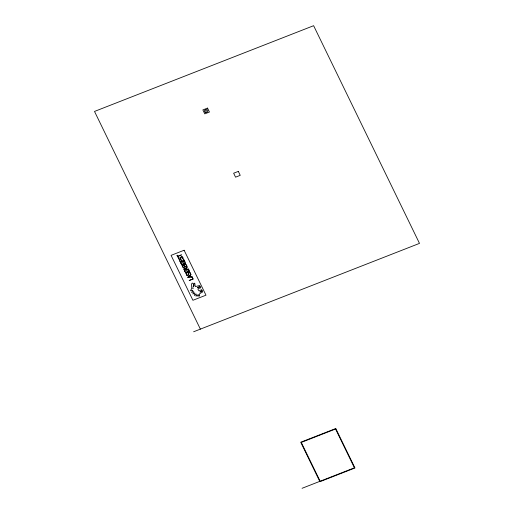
<?xml version="1.0" encoding="UTF-8"?>
<svg xmlns="http://www.w3.org/2000/svg" width="514" height="514" viewBox="0 0 514 514"><rect width="100%" height="100%" fill="white"/><g stroke="black" fill="none" stroke-linecap="round" stroke-linejoin="round"><path stroke-width="0.77" d="M177.034 255.432C177.279 254.623 177.992 256.454 177.279 255.933M190.251 273.564L190.61 273.493M186.659 274.457L186.299 274.45A1.626 1.388 -8.2 0 1 186.492 273.628L186.82 273.75A1.24 1.067 -8.2 0 0 186.659 274.367M193.617 331.768L419.488 243.385L313.624 25.7L94.512 111.435L200.376 329.121M302.059 488.3L354.422 467.811L335.546 428.997L301.268 442.413L320.145 481.22M181.23 256.737L180.536 258.002L181.313 257.039A0.861 0.739 -8.2 0 1 182.29 257.276L182.631 257.103M180.208 259.679C181.108 259.718 181.089 257.88 180.568 258.568A1.902 1.626 -8.2 0 1 180.549 258.992L180.106 259.384A0.855 0.732 -8.2 0 1 179.257 259.127M186.916 274.913L186.595 275.08M179.245 259.133L178.923 259.307A1.195 1.022 -8.2 0 0 180.208 259.698M190.302 272.876L189.968 273.043A0.861 0.739 -8.2 0 0 188.979 272.793L188.214 273.776L188.901 272.51A1.234 1.054 -8.2 0 1 190.244 272.831M186.19 268.546L186.351 269.195L185.882 268.713A1.163 0.996 -8.2 0 0 185.657 268.443M177.041 255.439L177.272 255.914M182.939 257.72L182.579 257.784A1.272 1.086 -8.2 0 1 182.464 258.484L182.791 258.619A1.6 1.369 -8.2 0 0 182.945 257.784M181.217 256.717A1.234 1.054 -8.2 0 1 182.573 257.058M184.185 265.314A1.189 1.015 -8.2 0 0 182.483 266.631L182.888 267.062L182.817 266.503A0.816 0.694 -8.2 0 1 183.26 265.577A0.816 0.694 -8.2 0 1 184.32 265.918L184.783 266.303L184.584 265.648A0.816 0.694 -8.2 0 1 185.027 264.716A0.816 0.694 -8.2 0 1 186.087 265.063L186.556 265.622L186.415 264.928A1.176 1.002 -8.2 0 0 184.25 265.006A1.227 1.047 -8.2 0 0 184.16 265.32M185.657 268.443A1.067 0.912 -8.2 0 0 185.49 268.334A0.72 0.617 -8.2 0 0 185.181 268.25L184.147 269.111A1.124 0.964 -8.2 0 0 184.205 269.355L184.32 269.991L183.883 269.516A1.375 1.176 -8.2 0 1 183.787 269.06A1.388 1.182 -8.2 0 1 183.8 268.848L183.832 268.726A1.079 0.925 -8.2 0 1 184.057 268.366L185.612 268.032A1.33 1.137 -8.2 0 1 185.901 268.205A1.446 1.24 -8.2 0 1 186.139 268.456M190.617 273.557A1.6 1.369 -8.2 0 1 190.463 274.392L190.116 274.303A1.279 1.092 -8.2 0 0 190.257 273.609M186.64 275.112A1.195 1.022 -8.2 0 0 187.88 275.472C188.837 275.498 188.689 273.532 188.246 274.399A1.889 1.613 -8.2 0 1 188.227 274.765L187.777 275.157A0.855 0.732 -8.2 0 1 186.929 274.9M194.934 285.694L195.288 286.6L199.67 285.514L200.197 286.587L197.408 287.461L200.338 286.883L200.788 287.795L198.025 288.669L198.083 289.594L199.079 290.918L201.694 289.639L202.124 290.519L199.972 292.068L202.259 290.802L202.657 291.952A47.147 40.33 -8.2 0 0 201.218 292.736L199.393 293.969L199.599 296.154L198.353 294.612L198.063 296.488L197.151 294.695L196.052 296.282L196.046 293.86L194.472 295.55L194.8 292.864L192.872 294.053L193.746 291.573L191.593 292.53L192.866 290.269L190.508 290.77L191.825 288.155A39.289 33.609 -8.2 0 1 191.651 286.189C190.643 281.344 194.896 282.52 193.206 286.818L194.279 283.182A1.131 0.97 -8.2 0 1 194.607 283.349L194.722 283.452A1.105 0.944 -8.2 0 1 194.96 284.011L194.934 285.694M205.735 110.985C206.936 112.058 206.358 109.681 205.735 110.96M186.203 268.032L187.379 266.914L186.203 268.012M188.413 276.545L189.73 275.825L190.328 276.519L190.019 275.6L191.092 274.54L188.42 276.513M192.21 276.866L187.636 277.2L192.21 276.866M179.161 257.919L179.155 257.964A1.24 1.06 -8.2 0 0 178.988 258.593L178.641 258.709A1.626 1.388 -8.2 0 1 178.821 257.855L179.161 257.919M193.155 288.11L192.75 288.103L193.155 288.11M177.503 256.338L178.229 257.475L177.921 256.435L181.519 254.867L177.503 256.325M184.43 260.881L180.414 262.371L184.43 260.881M185.689 263.464L181.673 264.967L185.689 263.464M186.942 266.046L182.926 267.537L186.935 266.091M189.627 271.559L185.618 273.082L189.627 271.559M184.346 270.409L188.362 268.918L184.353 270.383M189.351 270.994C188.252 272.047 188.182 267.087 189.351 270.994M189.236 280.464L193.238 278.961L189.236 280.445M192.082 277.342L192.911 278.601L192.088 277.309M180.491 261.748C179.142 262.77 179.508 257.829 180.491 261.761M180.774 263.065L181.667 264.459L180.787 263.02M182.329 261.028C181.153 261.934 181.358 257.565 182.329 261.028M183.582 263.611C182.374 264.549 182.637 260.129 183.582 263.611M184.153 260.315C182.984 261.292 183.035 256.46 184.153 260.315M184.436 261.626C185.535 265.462 185.644 260.752 184.436 261.626M184.712 271.161L185.605 272.561L184.719 271.135M187.52 271.713C186.453 272.651 186.473 268.244 187.52 271.713M207.527 108.094L202.857 109.919L204.778 113.87L209.449 112.039L207.527 108.094M238.316 171.393L233.639 173.218L235.56 177.169L240.237 175.338L238.316 171.393M184.121 250.247L171.072 255.349L192.923 300.285L205.973 295.184L184.121 250.247M335.777 428.522L300.722 442.233L319.914 481.702L354.968 467.984L335.777 428.522M205.465 112.328A1.69 1.446 -8.2 0 0 207.829 110.767A1.69 1.446 -8.2 0 0 205.163 109.848A1.69 1.446 -8.2 0 0 205.465 112.328"/></g></svg>
